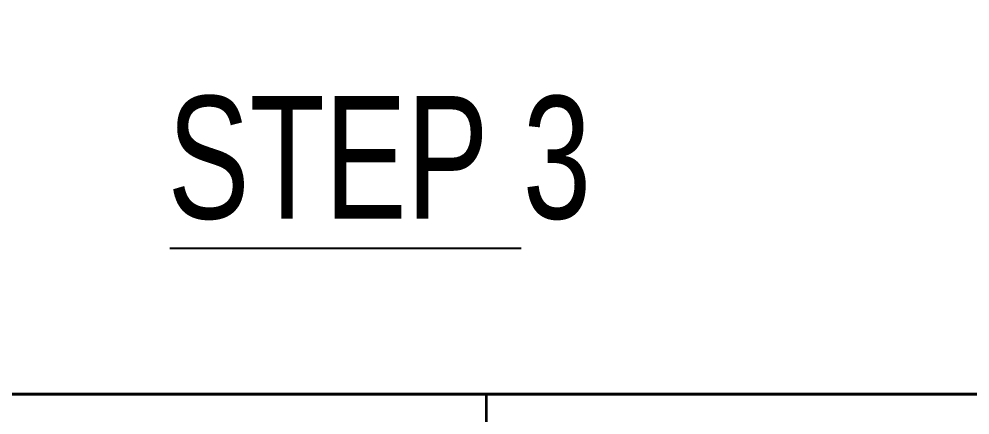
# Model space of a CAD drawing. Header units: inches. Extents: x -9 to 49, y -7 to 10.3.
# Drawn here: x 37.667 to 38.934, y 0.453 to 0.98 of the extents above; entities that cross this region are included whole.
import ezdxf

# ---------------------------------------------------------------- set-up
doc = ezdxf.new("R2010")
doc.units = ezdxf.units.IN
doc.header["$MEASUREMENT"] = 0
for name, color, linetype in [('A-Anno-Titl-Bdry', 7, 'Continuous'), ('A-Anno-Titl-Otln', 7, 'Continuous'), ('A-ANNO-TXT', 7, 'Continuous')]:
    doc.layers.add(name, color=color, linetype=linetype)

# ---------------------------------------------------------------- blocks, each defined once
blk = doc.blocks.new('block 679')
at = {"color": 7, "lineweight": 35}
blk.add_lwpolyline([(36.3117, 0.4805), (36.3117, 9.152), (43.5787, 9.152), (43.5787, 0.4805), (36.3117, 0.4805)], dxfattribs=at)
blk = doc.blocks.new('block 868')
at = {"layer": 'A-Anno-Titl-Otln', "color": 7, "lineweight": 35}
blk.add_lwpolyline([(36.3117, 0.4805), (43.5787, 0.4805)], dxfattribs=at)
blk = doc.blocks.new('block 886')
at = {"layer": 'A-Anno-Titl-Bdry', "color": 7, "lineweight": 35}
blk.add_lwpolyline([(38.2898, -0.5373), (38.2898, 0.4805)], dxfattribs=at)

msp = doc.modelspace()

# ---------------------------------------------------------------- linework, layer by layer
at = {"layer": 'A-ANNO-TXT', "color": 7, "lineweight": 25}
msp.add_lwpolyline([(37.8679, 0.675), (38.3361, 0.675)], dxfattribs=at)

# ---------------------------------------------------------------- block references
msp.add_blockref('block 679', (0, 0))
at = {"layer": 'A-Anno-Titl-Bdry'}
msp.add_blockref('block 886', (0, 0), dxfattribs=at)
at = {"layer": 'A-Anno-Titl-Otln'}
msp.add_blockref('block 868', (0, 0), dxfattribs=at)

# ---------------------------------------------------------------- texts
at = {"layer": 'A-ANNO-TXT', "color": 7, "insert": (37.8648, 0.7122), "char_height": 0.163315, "attachment_point": 7}
msp.add_mtext('\\fMyriad Pro|b0|i0|c0|p34;\\W0.75;STEP 3', dxfattribs=at)

doc.saveas('drawing.dxf')
